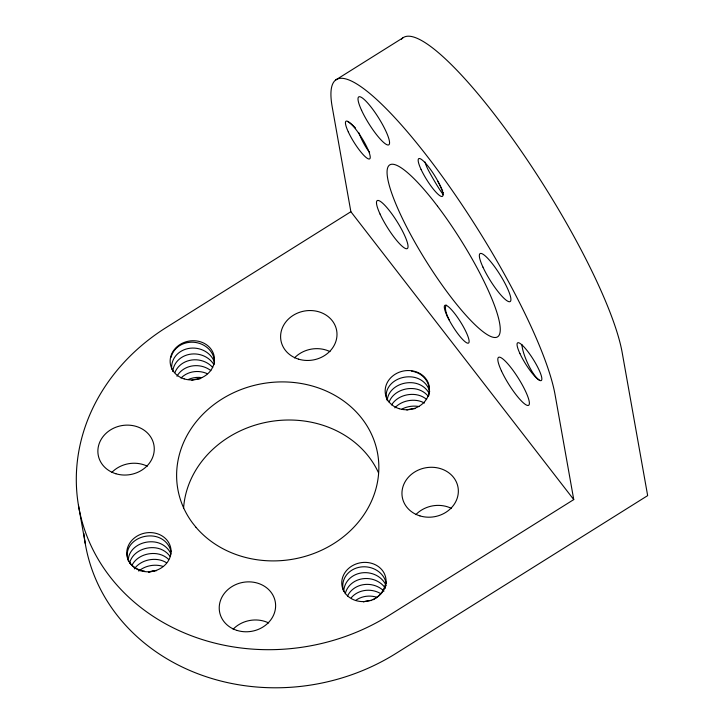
<?xml version="1.0" encoding="UTF-8"?>
<svg xmlns="http://www.w3.org/2000/svg" width="724" height="724" viewBox="0 0 724 724"><rect width="100%" height="100%" fill="white"/><g stroke="black" fill="none" stroke-linecap="round" stroke-linejoin="round"><path stroke-width="1.09" d="M335.592 80.065L402.716 37.974M350.878 211.725L166.294 327.465A202.15 177.489 -10.1 0 0 109.93 576.621A202.15 177.489 -10.1 0 0 389.168 615.337L573.752 499.587L555.091 394.797A202.15 40.435 57.9 0 0 426.68 155.597A202.15 40.435 57.9 0 0 332.207 106.926L350.878 211.725L573.752 499.587M78.454 505.325L85.242 543.434M183.588 508.058A101.478 89.097 -10.1 0 1 268.541 421.857A101.478 89.097 -10.1 0 1 378.48 472.718M83.894 533.479A202.15 177.489 -10.1 0 0 395.956 653.437L647.663 495.614L622.206 352.715A202.15 40.435 57.9 0 0 516.158 143.841A202.15 40.435 57.9 0 0 401.467 39.168M111.777 472.473A28.299 24.851 -10.1 0 1 147.307 466.202M233.128 629.21A28.299 24.851 -10.1 0 1 268.658 622.939M415.848 514.628A28.299 24.851 -10.1 0 1 451.387 508.357M294.496 357.891A28.299 24.851 -10.1 0 1 330.026 351.62M148.402 572.078A22.236 19.521 -10.1 0 1 156.619 570.684M191.806 380.227A22.236 19.521 -10.1 0 1 200.023 378.833M406.825 410.037A22.236 19.521 -10.1 0 1 415.033 408.635M363.421 601.888A22.236 19.521 -10.1 0 1 371.638 600.486M539.235 379.901A21.982 5.33 65.8 0 1 528.538 365.113A21.982 5.33 65.8 0 1 521.877 344.561M443.513 194.756A21.982 1.466 60.5 0 1 428.554 170.565A21.982 7.24 55.2 0 1 425.033 161.995M437.776 181.208A21.982 1.466 60.5 0 1 441.948 189.38M442.328 190.204A21.982 1.466 60.5 0 1 442.681 190.964M443.269 192.312A21.982 1.466 60.5 0 1 443.495 192.892M369.611 152.23A21.982 5.33 65.8 0 1 358.805 132.7M348.072 121.822A21.982 3.376 50.1 0 1 355.529 128.012M386.218 585.743A21.982 19.62 7 0 0 363.91 572.675A21.982 19.62 7 0 0 344.226 587.843A21.982 18.589 -24.5 0 0 343.791 591.445M351.258 597.725A21.982 19.62 7 0 1 380.815 593.698M356.099 600.133A21.982 19.62 7 0 1 376.905 597.3M386.281 583.463A21.982 19.62 7 0 0 364.923 566.792A21.982 19.62 7 0 0 343.185 581.978A21.982 18.589 -24.5 0 0 343.71 591.354M347.511 596.069A21.982 19.62 7 0 1 383.973 591.119M385.177 584.947A21.982 18.589 -24.5 0 1 373.023 599.78M345.267 593.707A21.982 19.62 7 0 1 362.905 578.72A21.982 19.62 7 0 1 385.421 588.259M387.25 400.77A21.982 17.711 -5.4 0 1 413.694 382.896A21.982 20.498 -17.9 0 1 429.35 393.729M386.788 399.304A21.982 17.711 -5.4 0 1 412.653 377.041A21.982 20.498 -17.9 0 1 429.712 391.458M394.842 407.856A21.982 17.711 -5.4 0 1 416.825 400.49A21.982 20.498 -17.9 0 1 424.418 403.033M411.603 371.177A21.982 20.498 -17.9 0 1 429.205 393.286M428.997 394.58A21.982 20.498 -17.9 0 1 428.699 395.856M401.983 409.069A21.982 17.711 -5.4 0 1 417.875 406.354A21.982 20.498 -17.9 0 1 419.205 406.58M426.617 399.413A21.982 20.498 -17.9 0 0 415.784 394.625A21.982 17.711 -5.4 0 0 391.621 404.897M389.096 402.2A21.982 17.711 -5.4 0 1 414.734 388.761A21.982 20.498 -17.9 0 1 428.3 396.345M171.787 369.222A21.982 18.589 -24.5 0 1 172.086 363.249A21.982 19.62 7 0 1 192.457 348.063A21.982 19.62 7 0 1 214.53 362.326M174.891 372.625A21.982 19.62 7 0 1 191.815 360A21.982 19.62 7 0 1 212.738 367.484M171.045 357.394A21.982 19.62 7 0 1 195.525 342.452A21.982 19.62 7 0 1 214.44 363.783M176.982 376.236A21.982 19.62 7 0 1 210.892 370.634M181.018 378.055A21.982 19.62 7 0 1 207.317 373.702M213.978 364.751A21.982 19.62 7 0 0 191.444 354.054A21.982 19.62 7 0 0 173.136 369.113A21.982 18.589 -24.5 0 0 172.764 371.521M188.439 379.448A21.982 19.62 7 0 1 201.788 377.629M449.532 320.515A21.982 7.24 55.2 0 1 446.228 305.112M128.329 560.991A21.982 17.711 -5.4 0 1 154.755 542.014A21.982 20.498 -17.9 0 1 170.964 554.005M144.61 571.155A21.982 17.711 -5.4 0 1 127.741 550.683A21.982 17.711 -5.4 0 1 153.714 536.149A21.982 20.498 -17.9 0 1 171.072 551.824M132.112 565.046A21.982 17.711 -5.4 0 1 156.846 553.733A21.982 20.498 -17.9 0 1 168.656 559.399M129.587 563.516A21.982 17.711 -5.4 0 1 155.796 547.878A21.982 20.498 -17.9 0 1 170.131 556.494M138.746 571.082A21.982 17.711 -5.4 0 1 158.936 565.462A21.982 20.498 -17.9 0 1 162.873 566.394M166.611 562.819A21.982 20.498 -17.9 0 0 157.886 559.607A21.982 17.711 -5.4 0 0 134.374 568.865M149.108 572.069A21.982 17.711 -5.4 0 1 154.511 571.146M196.014 527.325L192.439 522.828A101.478 89.097 -10.1 0 1 271.228 382.435A101.478 89.097 -10.1 0 1 369.294 505.696A101.478 89.097 -10.1 0 1 196.014 527.325M437.577 206.24L434.056 201.661A101.478 20.299 57.9 0 0 399.395 212.06A101.478 20.299 57.9 0 0 495.877 337.447A101.478 20.299 57.9 0 0 437.577 206.24M115.858 473.74A28.299 24.851 -10.1 0 0 153.94 445.169A28.299 24.851 -10.1 0 0 108.401 431.35A28.299 24.851 -10.1 0 0 115.858 473.74M237.21 630.477A28.299 24.851 -10.1 0 0 275.292 601.906A28.299 24.851 -10.1 0 0 229.752 588.087A28.299 24.851 -10.1 0 0 237.21 630.477M419.938 515.895A28.299 24.851 -10.1 0 0 458.021 487.324A28.299 24.851 -10.1 0 0 412.481 473.505A28.299 24.851 -10.1 0 0 419.938 515.895M298.587 359.158A28.299 24.851 -10.1 0 0 336.669 330.587A28.299 24.851 -10.1 0 0 291.129 316.768A28.299 24.851 -10.1 0 0 298.587 359.158M184.14 378.878A22.236 19.521 -10.1 0 0 214.223 356.606A22.236 19.521 -10.1 0 0 178.538 345.529A22.236 19.521 -10.1 0 0 184.14 378.878M140.737 570.729A22.236 19.521 -10.1 0 0 170.819 548.457A22.236 19.521 -10.1 0 0 135.144 537.38A22.236 19.521 -10.1 0 0 140.737 570.729M355.756 600.531A22.236 19.521 -10.1 0 0 385.838 578.259A22.236 19.521 -10.1 0 0 350.154 567.182A22.236 19.521 -10.1 0 0 355.756 600.531M399.15 408.68A22.236 19.521 -10.1 0 0 429.232 386.408A22.236 19.521 -10.1 0 0 393.557 375.331A22.236 19.521 -10.1 0 0 399.15 408.68M361.593 110.365A28.299 5.665 57.9 0 0 388.553 144.936A28.299 5.665 57.9 0 0 371.177 107.215A28.299 5.665 57.9 0 0 361.593 110.365M482.935 267.102A28.299 5.665 57.9 0 0 509.904 301.673A28.299 5.665 57.9 0 0 492.528 263.952A28.299 5.665 57.9 0 0 482.935 267.102M501.415 370.842A28.299 5.665 57.9 0 0 528.375 405.413A28.299 5.665 57.9 0 0 511.008 367.692A28.299 5.665 57.9 0 0 501.415 370.842M380.064 214.096A28.299 5.665 57.9 0 0 407.033 248.676A28.299 5.665 57.9 0 0 389.657 210.956A28.299 5.665 57.9 0 0 380.064 214.096M519.941 353.584A22.236 4.444 57.9 0 0 541.1 380.616A22.236 4.444 57.9 0 0 527.334 350.887A22.236 4.444 57.9 0 0 519.941 353.584M421.06 169.398A22.236 4.444 57.9 0 0 442.219 196.43A22.236 4.444 57.9 0 0 428.454 166.701A22.236 4.444 57.9 0 0 421.06 169.398M348.316 131.922A22.236 4.453 57.9 0 0 369.484 158.954A22.236 4.453 57.9 0 0 355.719 129.225A22.236 4.453 57.9 0 0 348.316 131.922M447.197 316.107A22.236 4.444 57.9 0 0 468.356 343.14A22.236 4.444 57.9 0 0 454.591 313.411A22.236 4.444 57.9 0 0 447.197 316.107"/></g></svg>
